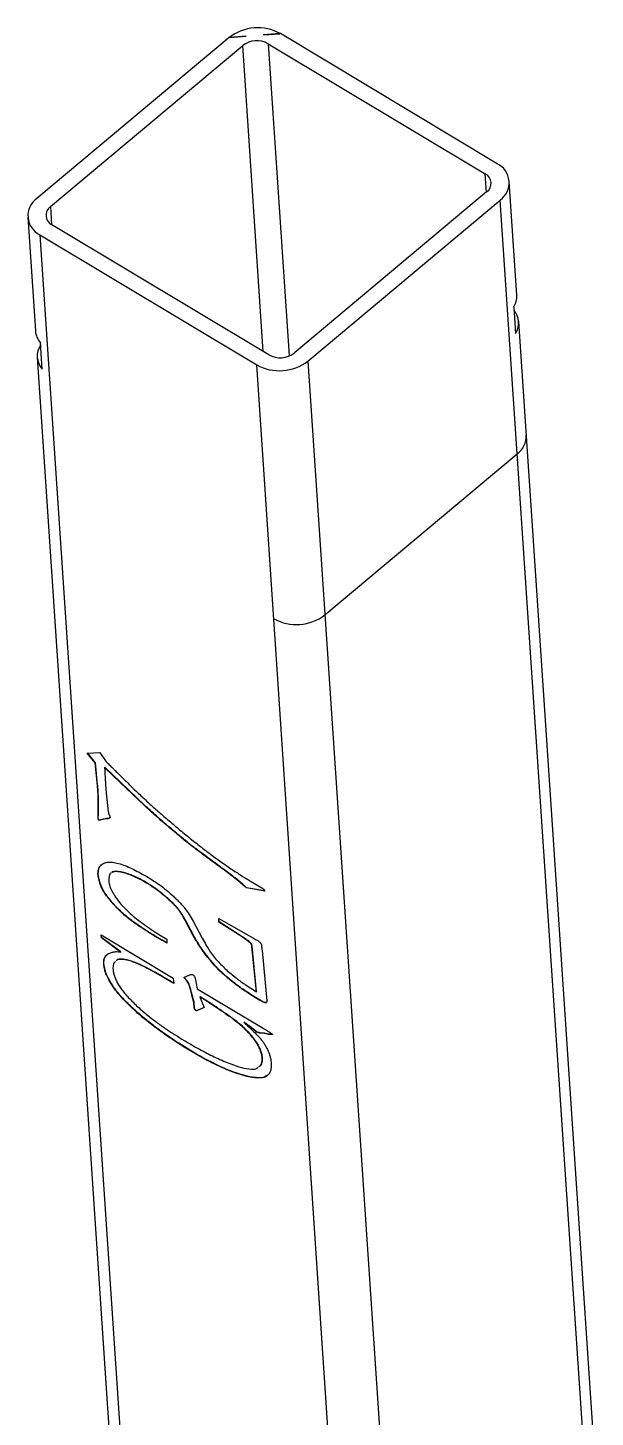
# Model space of a CAD drawing. Header units: millimetres. Extents: x -1590 to 1562, y -1082 to 1503.
# Drawn here: x -429.8 to -273.4, y 1119.4 to 1502.8 of the extents above; entities that cross this region are included whole.
import ezdxf

# ---------------------------------------------------------------- set-up
doc = ezdxf.new("R2010")
doc.units = ezdxf.units.MM

msp = doc.modelspace()

# ---------------------------------------------------------------- linework, layer by layer
at = {"color": 7, "linetype": 'Continuous', "lineweight": 25}
for p, q in [((-374.28, 1500.1), (-427.31, 1455.69)), ((-374.14, 1500.11), (-369.57, 1500.45)), ((-374.13, 1500.11), (-374.14, 1500.11)), ((-374.14, 1500.11), (-374.14, 1500.11)), ((-369.57, 1500.46), (-374.13, 1500.11)), ((-374.13, 1500.11), (-374.13, 1500.11)), ((-369.57, 1500.45), (-369.57, 1500.46)), ((-369.57, 1500.45), (-369.57, 1500.46)), ((-360.32, 1501.16), (-364.88, 1500.81)), ((-364.88, 1500.81), (-360.31, 1501.15)), ((-364.88, 1500.81), (-364.88, 1500.81)), ((-360.31, 1501.15), (-360.32, 1501.16)), ((-360.32, 1501.15), (-360.32, 1501.16)), ((-300.4, 1465.28), (-360.17, 1501.17)), ((-423.57, 1453.45), (-370.54, 1497.86)), ((-363.49, 1498.39), (-303.71, 1462.51)), ((-303.29, 1457.49), (-356.32, 1413.08)), ((-294.95, 1429.02), (-297.05, 1460.4)), ((-352.59, 1410.84), (-299.55, 1455.25)), ((-276.1, 1105.01), (-299.55, 1455.25)), ((-429.81, 1450.54), (-427.71, 1419.16)), ((-426.47, 1445.65), (-366.69, 1409.77)), ((-363.37, 1412.55), (-423.15, 1448.43)), ((-295.81, 1425.74), (-295.32, 1418.45)), ((-273.36, 1106.67), (-294.46, 1421.73)), ((-425.81, 1408.59), (-426.3, 1415.87)), ((-427.23, 1411.87), (-406.12, 1096.66)), ((-352.59, 1410.84), (-329.13, 1060.6)), ((-343.23, 1059.54), (-366.69, 1409.77)), ((-347.9, 1340.79), (-294.86, 1385.2)), ((-413.48, 1302.68), (-409.92, 1302.85)), ((-411.2, 1299.94), (-413.48, 1302.68)), ((-411.13, 1299.99), (-413.37, 1302.69)), ((-411.13, 1299.99), (-411.2, 1299.94)), ((-410.64, 1293.75), (-411.2, 1299.94)), ((-410.57, 1293.8), (-411.13, 1299.99)), ((-409.92, 1302.85), (-408.2, 1300.24)), ((-408.59, 1298.79), (-408.66, 1298.73)), ((-404.31, 1294.55), (-408.66, 1298.73)), ((-404.25, 1294.6), (-408.59, 1298.79)), ((-410.57, 1293.8), (-410.64, 1293.75)), ((-404.25, 1294.6), (-404.31, 1294.55)), ((-397.64, 1288.18), (-404.31, 1294.55)), ((-397.57, 1288.23), (-404.25, 1294.6)), ((-410.34, 1288.14), (-410.41, 1288.08)), ((-410.39, 1285.77), (-410.41, 1288.08)), ((-410.32, 1285.83), (-410.34, 1288.14)), ((-408.12, 1290.79), (-407.76, 1287.41)), ((-397.57, 1288.23), (-397.64, 1288.18)), ((-410.45, 1284.49), (-410.39, 1285.77)), ((-410.38, 1284.55), (-410.45, 1284.49)), ((-410.32, 1285.83), (-410.39, 1285.77)), ((-410.38, 1284.55), (-410.32, 1285.83)), ((-408.2, 1284.52), (-409.86, 1284.14)), ((-408.14, 1284.58), (-409.79, 1284.2)), ((-408.14, 1284.58), (-408.2, 1284.52)), ((-407.53, 1286.09), (-407.19, 1285.23)), ((-409.79, 1284.2), (-409.86, 1284.14)), ((-410.41, 1269.29), (-410.47, 1269.24)), ((-401.34, 1269.04), (-401.41, 1268.98)), ((-372.67, 1268.22), (-372.73, 1268.17)), ((-370.65, 1266.39), (-372.73, 1268.17)), ((-370.58, 1266.45), (-372.67, 1268.22)), ((-370.58, 1266.45), (-370.65, 1266.39)), ((-369.47, 1265.52), (-369.54, 1265.46)), ((-364.5, 1264.54), (-369.54, 1265.46)), ((-364.53, 1264.61), (-369.47, 1265.52)), ((-367.96, 1267.08), (-364.82, 1265.19)), ((-364.82, 1265.19), (-364.5, 1264.54)), ((-398.19, 1254.39), (-398.25, 1254.33)), ((-386.25, 1256.37), (-386.32, 1256.32)), ((-384.23, 1252.36), (-386.32, 1256.32)), ((-384.16, 1252.42), (-386.25, 1256.37)), ((-384.21, 1256.3), (-381.72, 1251.58)), ((-377.18, 1257), (-367.56, 1251.56)), ((-377.12, 1256.05), (-377.18, 1257)), ((-377.05, 1256.11), (-377.12, 1256.05)), ((-370.73, 1251.96), (-377.12, 1256.05)), ((-377.05, 1256.11), (-377.11, 1256.96)), ((-370.67, 1252.01), (-377.05, 1256.11)), ((-409.56, 1252.49), (-389.76, 1240.6)), ((-409.5, 1251.66), (-409.56, 1252.49)), ((-409.44, 1251.72), (-409.5, 1251.66)), ((-404.26, 1247.73), (-409.5, 1251.66)), ((-409.44, 1251.72), (-409.49, 1252.44)), ((-404.2, 1247.79), (-409.44, 1251.72)), ((-393.94, 1252.79), (-391.52, 1251.28)), ((-391.52, 1251.28), (-391.45, 1250.25)), ((-384.16, 1252.42), (-384.23, 1252.36)), ((-370.67, 1252.01), (-370.73, 1251.96)), ((-405.4, 1247.88), (-404.26, 1247.73)), ((-404.2, 1247.79), (-404.26, 1247.73)), ((-367.96, 1249.4), (-368.03, 1249.34)), ((-366.78, 1236.82), (-368.03, 1249.34)), ((-366.71, 1236.88), (-367.96, 1249.4)), ((-365.22, 1248.18), (-363.94, 1234.33)), ((-408.82, 1244.44), (-408.88, 1244.38)), ((-389.76, 1240.6), (-389.58, 1239.11)), ((-386.75, 1240.7), (-384.91, 1241.57)), ((-385.99, 1239.85), (-386.75, 1240.7)), ((-385.92, 1239.9), (-386.67, 1240.74)), ((-385.92, 1239.9), (-385.99, 1239.85)), ((-383.82, 1241.05), (-383.71, 1240.53)), ((-383.71, 1240.53), (-383.11, 1237.66)), ((-369.85, 1238.8), (-366.78, 1236.82)), ((-384.92, 1237.6), (-384.99, 1237.54)), ((-384.5, 1235.54), (-384.99, 1237.54)), ((-384.44, 1235.59), (-384.92, 1237.6)), ((-384.44, 1235.59), (-384.5, 1235.54)), ((-384.05, 1233.89), (-384.5, 1235.54)), ((-383.98, 1233.95), (-384.44, 1235.59)), ((-383.11, 1237.66), (-364.91, 1226.74)), ((-382.33, 1235.45), (-382.39, 1235.39)), ((-380.19, 1234), (-382.39, 1235.39)), ((-380.12, 1234.06), (-382.33, 1235.45)), ((-370.54, 1237.53), (-370.6, 1237.47)), ((-366.71, 1236.88), (-366.78, 1236.82)), ((-383.98, 1233.95), (-384.05, 1233.89)), ((-383.94, 1232.25), (-384.05, 1233.89)), ((-383.87, 1232.3), (-383.98, 1233.95)), ((-383.87, 1232.3), (-383.94, 1232.25)), ((-381.15, 1232.47), (-382.91, 1231.69)), ((-382.85, 1231.75), (-382.91, 1231.69)), ((-381.16, 1232.49), (-382.85, 1231.75)), ((-381.64, 1233.55), (-381.15, 1232.47)), ((-380.12, 1234.06), (-380.19, 1234)), ((-370.21, 1228.44), (-370.27, 1228.38)), ((-367.62, 1226.39), (-370.27, 1228.38)), ((-367.55, 1226.45), (-370.21, 1228.44)), ((-391.94, 1225.11), (-392.01, 1225.05)), ((-367.55, 1226.45), (-367.62, 1226.39)), ((-366.88, 1225.75), (-367.62, 1226.39)), ((-366.81, 1225.8), (-367.55, 1226.45)), ((-366.81, 1225.8), (-366.88, 1225.75)), ((-365.74, 1225.49), (-365.81, 1225.43)), ((-364.6, 1225.31), (-365.81, 1225.43)), ((-364.54, 1225.36), (-365.74, 1225.49)), ((-364.54, 1225.36), (-364.6, 1225.31)), ((-363.67, 1225.08), (-364.6, 1225.31)), ((-363.61, 1225.14), (-364.54, 1225.36)), ((-363.61, 1225.14), (-363.67, 1225.08)), ((-365.11, 1218.2), (-365.17, 1218.15))]:
    msp.add_line(p, q, dxfattribs=at)
at = {"color": 8, "linetype": 'Continuous', "lineweight": 25}
for p, q in [((-374.14, 1500.11), (-374.14, 1500.11)), ((-364.89, 1413.45), (-370.54, 1497.86)), ((-363.49, 1498.39), (-357.72, 1412.25)), ((-303.37, 1457.42), (-303.71, 1462.51)), ((-423.57, 1453.45), (-423.24, 1448.48)), ((-426.47, 1445.65), (-403.01, 1095.42))]:
    msp.add_line(p, q, dxfattribs=at)
at = {"color": 7, "linetype": 'Continuous', "lineweight": 25}
for centre, radius, start, end in [((-366.41, 1489.9), 12.88, 61.0269, 127.6194), ((-366.61, 1492.76), 6.44, 61.0269, 127.6194), ((-302.95, 1460.01), 5.86, 305.502, 64.0998), ((-304.99, 1459.87), 2.93, 305.502, 64.0998), ((-423.91, 1450.92), 5.86, 125.502, 244.0998), ((-421.87, 1451.06), 2.93, 125.502, 244.0998), ((-300.47, 1428.72), 5.53, 327.4502, 3.1501), ((-299.87, 1421.37), 5.4, 327.2908, 40.3721), ((-422.21, 1419.58), 5.52, 184.404, 222.1592), ((-421.79, 1412.23), 5.43, 145.4745, 222.1884), ((-360.45, 1421.04), 12.88, 241.0269, 307.6194), ((-360.25, 1418.18), 6.44, 241.0269, 307.6194), ((-355.76, 1350.99), 12.88, 241.0269, 307.6194)]:
    msp.add_arc(centre, radius, start, end, dxfattribs=at)
at = {"color": 8, "linetype": 'Continuous', "lineweight": 25}
msp.add_arc((-298.63, 1390.22), 6.27, 306.8851, 1.2598, dxfattribs=at)
at = {"color": 7, "linetype": 'Continuous', "lineweight": 25}
for points, knots in [([(-408.2, 1300.24), (-408, 1300.05), (-407.64, 1299.7), (-407.15, 1299.22), (-406.75, 1298.84), (-406.45, 1298.55), (-406.2, 1298.3), (-405.94, 1298.05), (-405.6, 1297.71), (-405.17, 1297.29), (-404.66, 1296.78), (-404.06, 1296.2), (-403.38, 1295.53), (-402.38, 1294.53), (-401.13, 1293.3), (-399.67, 1291.9), (-398.33, 1290.62), (-396.66, 1289.06), (-394.55, 1287.16), (-391.88, 1284.82), (-388.96, 1282.35), (-385.81, 1279.73), (-382.47, 1277.07), (-379.63, 1274.9), (-377.38, 1273.25), (-375.76, 1272.09), (-374.21, 1271.03), (-372.75, 1270.05), (-371.39, 1269.16), (-370.14, 1268.37), (-369.01, 1267.68), (-368.3, 1267.27), (-367.96, 1267.08)], [0, 0, 0, 0, 0.015083, 0.027681, 0.037932, 0.045939, 0.050529, 0.057121, 0.065957, 0.077139, 0.090431, 0.105617, 0.123151, 0.143033, 0.183173, 0.220416, 0.254729, 0.285924, 0.3476, 0.413692, 0.485757, 0.56449, 0.647139, 0.731022, 0.772209, 0.81169, 0.848933, 0.884535, 0.917704, 0.948213, 0.97555, 1, 1, 1, 1]), ([(-408.66, 1298.73), (-408.63, 1298.25), (-408.58, 1297.34), (-408.51, 1296.02), (-408.42, 1294.82), (-408.35, 1293.77), (-408.29, 1292.84), (-408.24, 1292.04), (-408.19, 1291.38), (-408.14, 1290.97), (-408.12, 1290.79)], [0, 0, 0, 0, 0.182634, 0.34993, 0.499343, 0.633432, 0.749642, 0.849251, 0.933545, 1, 1, 1, 1]), ([(-410.41, 1288.08), (-410.4, 1288.62), (-410.39, 1289.64), (-410.43, 1291.13), (-410.5, 1292.48), (-410.59, 1293.34), (-410.64, 1293.75)], [0, 0, 0, 0, 0.294882, 0.559386, 0.795493, 1, 1, 1, 1]), ([(-410.34, 1288.14), (-410.33, 1288.68), (-410.32, 1289.7), (-410.36, 1291.19), (-410.43, 1292.53), (-410.53, 1293.4), (-410.57, 1293.8)], [0, 0, 0, 0, 0.294882, 0.559386, 0.795493, 1, 1, 1, 1]), ([(-372.73, 1268.17), (-373.17, 1268.5), (-374.1, 1269.21), (-375.59, 1270.33), (-377.26, 1271.56), (-379.04, 1272.87), (-380.79, 1274.16), (-382.37, 1275.33), (-383.71, 1276.34), (-384.89, 1277.23), (-386.07, 1278.16), (-387.41, 1279.27), (-389, 1280.59), (-390.77, 1282.09), (-392.61, 1283.67), (-394.39, 1285.22), (-396.05, 1286.72), (-397.12, 1287.7), (-397.64, 1288.18)], [0, 0, 0, 0, 0.052243, 0.111395, 0.17781, 0.251138, 0.323194, 0.38573, 0.439241, 0.482815, 0.526635, 0.580513, 0.644795, 0.718666, 0.795601, 0.867898, 0.936248, 1, 1, 1, 1]), ([(-372.67, 1268.22), (-373.1, 1268.55), (-374.04, 1269.26), (-375.53, 1270.38), (-377.2, 1271.61), (-378.98, 1272.92), (-380.72, 1274.22), (-382.3, 1275.39), (-383.64, 1276.4), (-384.82, 1277.29), (-386, 1278.21), (-387.34, 1279.32), (-388.93, 1280.64), (-390.71, 1282.14), (-392.54, 1283.73), (-394.32, 1285.28), (-395.99, 1286.78), (-397.06, 1287.76), (-397.57, 1288.23)], [0, 0, 0, 0, 0.052243, 0.111395, 0.17781, 0.251138, 0.323194, 0.38573, 0.439241, 0.482815, 0.526635, 0.580513, 0.644795, 0.718666, 0.795601, 0.867898, 0.936248, 1, 1, 1, 1]), ([(-409.86, 1284.14), (-409.94, 1284.14), (-410.05, 1284.13), (-410.23, 1284.13), (-410.38, 1284.31), (-410.42, 1284.42), (-410.45, 1284.49)], [0, 0, 0, 0, 0.39424, 0.60342, 0.74829, 1, 1, 1, 1]), ([(-409.79, 1284.2), (-409.87, 1284.19), (-409.98, 1284.18), (-410.16, 1284.19), (-410.32, 1284.37), (-410.35, 1284.48), (-410.38, 1284.55)], [0, 0, 0, 0, 0.39424, 0.60342, 0.74829, 1, 1, 1, 1]), ([(-407.16, 1284.82), (-407.19, 1284.78), (-407.26, 1284.69), (-407.48, 1284.63), (-407.79, 1284.55), (-408.05, 1284.53), (-408.2, 1284.52)], [0, 0, 0, 0, 0.130502, 0.33666, 0.628904, 1, 1, 1, 1]), ([(-407.1, 1284.88), (-407.12, 1284.84), (-407.19, 1284.74), (-407.42, 1284.68), (-407.72, 1284.6), (-407.99, 1284.59), (-408.14, 1284.58)], [0, 0, 0, 0, 0.130502, 0.33666, 0.628904, 1, 1, 1, 1]), ([(-407.76, 1287.41), (-407.74, 1287.17), (-407.71, 1286.75), (-407.58, 1286.29), (-407.53, 1286.09)], [0, 0, 0, 0, 0.582399, 1, 1, 1, 1]), ([(-407.19, 1285.23), (-407.17, 1285.14), (-407.13, 1284.98), (-407.15, 1284.87), (-407.16, 1284.82)], [0, 0, 0, 0, 0.573313, 1, 1, 1, 1]), ([(-410.47, 1269.24), (-410.47, 1269.46), (-410.47, 1269.91), (-410.34, 1270.49), (-410.15, 1271.03), (-409.76, 1271.61), (-409.13, 1272.19), (-408.28, 1272.5), (-407.5, 1272.59), (-406.82, 1272.57), (-406.06, 1272.48), (-404.95, 1272.25), (-403.46, 1271.82), (-401.57, 1271.02), (-399.59, 1270.04), (-397.56, 1268.92), (-395.54, 1267.73), (-394.22, 1266.83), (-393.58, 1266.39)], [0, 0, 0, 0, 0.0356683, 0.0704794, 0.1057527, 0.1411315, 0.2124266, 0.2830551, 0.3199666, 0.3582322, 0.3992756, 0.4428821, 0.5331498, 0.6237359, 0.7171883, 0.8146953, 0.9105217, 1, 1, 1, 1]), ([(-398.25, 1254.33), (-398.67, 1254.6), (-399.47, 1255.13), (-400.62, 1255.96), (-401.7, 1256.75), (-402.71, 1257.56), (-403.71, 1258.42), (-404.72, 1259.41), (-405.78, 1260.52), (-406.85, 1261.72), (-407.86, 1262.94), (-408.69, 1264.12), (-409.34, 1265.23), (-409.77, 1266.25), (-410.04, 1267.15), (-410.25, 1267.94), (-410.42, 1268.64), (-410.45, 1269.05), (-410.47, 1269.24)], [0, 0, 0, 0, 0.077393, 0.14967, 0.216873, 0.279269, 0.341566, 0.408307, 0.480342, 0.557759, 0.633293, 0.701255, 0.762308, 0.819551, 0.873098, 0.920887, 0.962722, 1, 1, 1, 1]), ([(-410.41, 1269.29), (-410.37, 1269.79), (-410.28, 1270.8), (-409.85, 1271.61), (-409.46, 1271.84), (-409.42, 1271.86)], [0, 0, 0, 0, 0.471333, 0.942798, 1, 1, 1, 1]), ([(-398.19, 1254.39), (-398.6, 1254.66), (-399.4, 1255.19), (-400.56, 1256.01), (-401.63, 1256.81), (-402.64, 1257.62), (-403.64, 1258.48), (-404.66, 1259.47), (-405.72, 1260.57), (-406.79, 1261.77), (-407.79, 1262.99), (-408.63, 1264.18), (-409.28, 1265.29), (-409.7, 1266.3), (-409.98, 1267.2), (-410.18, 1268), (-410.35, 1268.7), (-410.39, 1269.1), (-410.41, 1269.29)], [0, 0, 0, 0, 0.077393, 0.14967, 0.216873, 0.279269, 0.341566, 0.408307, 0.480342, 0.557759, 0.633293, 0.701255, 0.762308, 0.819551, 0.873098, 0.920887, 0.962722, 1, 1, 1, 1]), ([(-406.88, 1269.54), (-406.88, 1269.54), (-407.17, 1269.41), (-407.41, 1268.73), (-407.46, 1267.96), (-407.48, 1267.57)], [0, 0, 0, 0, 0.003132, 0.501625, 1, 1, 1, 1]), ([(-401.41, 1268.98), (-401.96, 1269.19), (-403.06, 1269.59), (-404.6, 1269.89), (-405.95, 1270.07), (-406.5, 1269.74), (-406.72, 1269.62)], [0, 0, 0, 0, 0.27575, 0.551336, 0.826945, 1, 1, 1, 1]), ([(-401.34, 1269.04), (-401.89, 1269.24), (-403, 1269.65), (-404.54, 1269.95), (-405.88, 1270.13), (-406.44, 1269.8), (-406.65, 1269.67)], [0, 0, 0, 0, 0.27575, 0.551336, 0.826945, 1, 1, 1, 1]), ([(-386.32, 1256.32), (-386.49, 1256.64), (-386.83, 1257.25), (-387.36, 1258.14), (-387.91, 1258.96), (-388.48, 1259.73), (-389.14, 1260.5), (-389.94, 1261.3), (-390.89, 1262.2), (-392.36, 1263.46), (-394.3, 1265.02), (-396.66, 1266.59), (-399.04, 1267.94), (-400.6, 1268.63), (-401.41, 1268.98)], [0, 0, 0, 0, 0.052975, 0.101659, 0.147624, 0.189489, 0.234001, 0.286207, 0.346676, 0.416741, 0.562691, 0.705058, 0.849091, 1, 1, 1, 1]), ([(-386.25, 1256.37), (-386.43, 1256.69), (-386.76, 1257.31), (-387.29, 1258.2), (-387.84, 1259.01), (-388.42, 1259.78), (-389.07, 1260.55), (-389.88, 1261.35), (-390.83, 1262.25), (-392.3, 1263.52), (-394.23, 1265.08), (-396.59, 1266.65), (-398.97, 1268), (-400.54, 1268.69), (-401.34, 1269.04)], [0, 0, 0, 0, 0.052975, 0.101659, 0.147624, 0.189489, 0.234001, 0.286207, 0.346676, 0.416741, 0.562691, 0.705058, 0.849091, 1, 1, 1, 1]), ([(-407.48, 1267.57), (-407.47, 1267.37), (-407.45, 1266.96), (-407.31, 1266.3), (-407.07, 1265.59), (-406.64, 1264.6), (-405.89, 1263.29), (-404.79, 1261.73), (-403.46, 1260.19), (-401.95, 1258.7), (-400.24, 1257.26), (-398.33, 1255.75), (-396.2, 1254.25), (-394.72, 1253.29), (-393.94, 1252.79)], [0, 0, 0, 0, 0.03911, 0.078007, 0.116965, 0.157796, 0.240608, 0.327268, 0.41765, 0.512478, 0.616418, 0.732222, 0.860271, 1, 1, 1, 1]), ([(-393.58, 1266.39), (-392.92, 1265.89), (-391.6, 1264.89), (-389.98, 1263.46), (-388.75, 1262.3), (-387.91, 1261.45), (-387.17, 1260.63), (-386.3, 1259.55), (-385.27, 1258.11), (-384.57, 1256.92), (-384.21, 1256.3)], [0, 0, 0, 0, 0.1863851, 0.3745811, 0.4662174, 0.5497739, 0.6276134, 0.6980844, 0.8417432, 1, 1, 1, 1]), ([(-369.54, 1265.46), (-369.68, 1265.59), (-369.93, 1265.81), (-370.26, 1266.08), (-370.49, 1266.27), (-370.61, 1266.36), (-370.65, 1266.39)], [0, 0, 0, 0, 0.390024, 0.686797, 0.893134, 1, 1, 1, 1]), ([(-369.47, 1265.52), (-369.61, 1265.64), (-369.87, 1265.86), (-370.2, 1266.14), (-370.42, 1266.33), (-370.54, 1266.42), (-370.58, 1266.45)], [0, 0, 0, 0, 0.390024, 0.686797, 0.893134, 1, 1, 1, 1]), ([(-391.45, 1250.25), (-391.8, 1250.44), (-392.47, 1250.8), (-393.42, 1251.33), (-394.28, 1251.83), (-395.32, 1252.44), (-396.63, 1253.25), (-397.69, 1253.96), (-398.25, 1254.33)], [0, 0, 0, 0, 0.15459, 0.294714, 0.422007, 0.533366, 0.754521, 1, 1, 1, 1]), ([(-391.39, 1250.3), (-391.73, 1250.49), (-392.4, 1250.85), (-393.35, 1251.39), (-394.21, 1251.88), (-395.25, 1252.49), (-396.57, 1253.31), (-397.63, 1254.01), (-398.19, 1254.39)], [0, 0, 0, 0, 0.15459, 0.294714, 0.422007, 0.533366, 0.754521, 1, 1, 1, 1]), ([(-370.6, 1237.47), (-371.01, 1237.77), (-371.81, 1238.34), (-372.95, 1239.21), (-374.02, 1240.05), (-375, 1240.87), (-375.9, 1241.65), (-376.72, 1242.4), (-377.45, 1243.12), (-378.3, 1244.04), (-379.22, 1245.12), (-380.22, 1246.32), (-381.07, 1247.4), (-382.01, 1248.72), (-383.06, 1250.36), (-383.83, 1251.68), (-384.23, 1252.36)], [0, 0, 0, 0, 0.0788215, 0.1518375, 0.2203822, 0.2838691, 0.3430756, 0.3968308, 0.4466196, 0.4923694, 0.5753218, 0.6496681, 0.7150319, 0.7726915, 0.8832726, 1, 1, 1, 1]), ([(-370.54, 1237.53), (-370.95, 1237.82), (-371.74, 1238.39), (-372.89, 1239.27), (-373.95, 1240.11), (-374.93, 1240.92), (-375.83, 1241.7), (-376.65, 1242.46), (-377.39, 1243.18), (-378.23, 1244.1), (-379.15, 1245.18), (-380.15, 1246.37), (-381, 1247.46), (-381.95, 1248.78), (-382.99, 1250.42), (-383.76, 1251.74), (-384.16, 1252.42)], [0, 0, 0, 0, 0.0788215, 0.1518375, 0.2203822, 0.2838691, 0.3430756, 0.3968308, 0.4466196, 0.4923694, 0.5753218, 0.6496681, 0.7150319, 0.7726915, 0.8832726, 1, 1, 1, 1]), ([(-381.72, 1251.58), (-381.38, 1250.96), (-380.74, 1249.8), (-379.72, 1248.14), (-378.63, 1246.62), (-377.47, 1245.26), (-376.28, 1244.04), (-375.1, 1242.87), (-373.8, 1241.75), (-372.64, 1240.8), (-371.67, 1240.06), (-370.99, 1239.57), (-370.39, 1239.14), (-370.02, 1238.91), (-369.85, 1238.8)], [0, 0, 0, 0, 0.1211189, 0.2291572, 0.3295175, 0.4277439, 0.5219981, 0.6107397, 0.7044662, 0.8136203, 0.869251, 0.9188887, 0.9619364, 1, 1, 1, 1]), ([(-368.03, 1249.34), (-368.05, 1249.5), (-368.07, 1249.79), (-368.41, 1250.24), (-368.79, 1250.53), (-369.26, 1250.91), (-369.93, 1251.39), (-370.44, 1251.75), (-370.73, 1251.96)], [0, 0, 0, 0, 0.1533745, 0.2724251, 0.3647687, 0.5154352, 0.726903, 1, 1, 1, 1]), ([(-367.96, 1249.4), (-367.98, 1249.56), (-368.01, 1249.84), (-368.35, 1250.29), (-368.73, 1250.58), (-369.2, 1250.97), (-369.87, 1251.44), (-370.38, 1251.81), (-370.67, 1252.01)], [0, 0, 0, 0, 0.1533745, 0.2724251, 0.3647687, 0.5154352, 0.726903, 1, 1, 1, 1]), ([(-367.56, 1251.56), (-367.37, 1251.46), (-367.04, 1251.28), (-366.61, 1251.03), (-366.31, 1250.85), (-366.07, 1250.7), (-365.85, 1250.51), (-365.6, 1250.28), (-365.43, 1249.93), (-365.37, 1249.52), (-365.26, 1248.9), (-365.24, 1248.44), (-365.22, 1248.18)], [0, 0, 0, 0, 0.138653, 0.242504, 0.317039, 0.359714, 0.420416, 0.485892, 0.539793, 0.640034, 0.792349, 1, 1, 1, 1]), ([(-408.88, 1244.38), (-408.89, 1244.61), (-408.91, 1245.04), (-408.84, 1245.6), (-408.71, 1246.1), (-408.44, 1246.68), (-407.89, 1247.23), (-407.16, 1247.55), (-406.52, 1247.71), (-406.1, 1247.82), (-405.73, 1247.87), (-405.5, 1247.88), (-405.4, 1247.88)], [0, 0, 0, 0, 0.09358, 0.182533, 0.269119, 0.35434, 0.528513, 0.71402, 0.806251, 0.883533, 0.948131, 1, 1, 1, 1]), ([(-408.82, 1244.44), (-408.82, 1245.1), (-408.82, 1246.19), (-408.22, 1246.73), (-407.97, 1246.95)], [0, 0, 0, 0, 0.597253, 1, 1, 1, 1]), ([(-392.01, 1225.05), (-392.89, 1225.69), (-394.71, 1227.01), (-396.99, 1228.79), (-398.85, 1230.33), (-400.23, 1231.55), (-401.58, 1232.82), (-402.88, 1234.12), (-404.08, 1235.4), (-405.14, 1236.63), (-406.03, 1237.79), (-406.75, 1238.86), (-407.32, 1239.84), (-407.78, 1240.7), (-408.13, 1241.44), (-408.46, 1242.29), (-408.7, 1243.27), (-408.82, 1244.01), (-408.88, 1244.38)], [0, 0, 0, 0, 0.126942, 0.261461, 0.330176, 0.398271, 0.466105, 0.533434, 0.597742, 0.655448, 0.707397, 0.75438, 0.796614, 0.833743, 0.865303, 0.893055, 0.945167, 1, 1, 1, 1]), ([(-391.94, 1225.11), (-392.83, 1225.75), (-394.64, 1227.06), (-396.92, 1228.84), (-398.78, 1230.39), (-400.16, 1231.61), (-401.52, 1232.88), (-402.82, 1234.17), (-404.02, 1235.46), (-405.08, 1236.68), (-405.96, 1237.84), (-406.68, 1238.92), (-407.25, 1239.9), (-407.72, 1240.75), (-408.07, 1241.5), (-408.39, 1242.35), (-408.64, 1243.33), (-408.76, 1244.06), (-408.82, 1244.44)], [0, 0, 0, 0, 0.126942, 0.261461, 0.330176, 0.398271, 0.466105, 0.533434, 0.597742, 0.655448, 0.707397, 0.75438, 0.796614, 0.833743, 0.865303, 0.893055, 0.945167, 1, 1, 1, 1]), ([(-405.61, 1245.17), (-405.78, 1245.03), (-406.25, 1244.64), (-406.31, 1243.87), (-406.35, 1243.39)], [0, 0, 0, 0, 0.374467, 1, 1, 1, 1]), ([(-406.35, 1243.39), (-406.33, 1243.07), (-406.29, 1242.44), (-406.05, 1241.42), (-405.66, 1240.37), (-405.15, 1239.29), (-404.47, 1238.17), (-403.6, 1237), (-402.58, 1235.77), (-401.4, 1234.51), (-400.13, 1233.25), (-398.81, 1232.04), (-397.48, 1230.87), (-395.69, 1229.44), (-393.52, 1227.81), (-390.98, 1226.06), (-388.54, 1224.5), (-386.93, 1223.53), (-386.13, 1223.04)], [0, 0, 0, 0, 0.04294, 0.083349, 0.123646, 0.163272, 0.204759, 0.249858, 0.29949, 0.354079, 0.41151, 0.468829, 0.525993, 0.583086, 0.69442, 0.798848, 0.899696, 1, 1, 1, 1]), ([(-389.58, 1239.11), (-391.25, 1240.11), (-394.59, 1242.11), (-398.71, 1244.21), (-401.96, 1245.53), (-403.87, 1245.78), (-405.12, 1245.73), (-405.43, 1245.37), (-405.49, 1245.3)], [0, 0, 0, 0, 0.29303, 0.586027, 0.732525, 0.878852, 0.976284, 1, 1, 1, 1]), ([(-389.52, 1239.17), (-391.19, 1240.17), (-394.52, 1242.17), (-398.65, 1244.26), (-401.89, 1245.58), (-403.8, 1245.83), (-405.06, 1245.78), (-405.36, 1245.42), (-405.42, 1245.35)], [0, 0, 0, 0, 0.29303, 0.586027, 0.732525, 0.878852, 0.976284, 1, 1, 1, 1]), ([(-384.99, 1237.54), (-385.02, 1237.68), (-385.1, 1238.05), (-385.35, 1238.67), (-385.59, 1239.31), (-385.88, 1239.7), (-385.99, 1239.85)], [0, 0, 0, 0, 0.191517, 0.498743, 0.8058, 1, 1, 1, 1]), ([(-384.92, 1237.6), (-384.95, 1237.74), (-385.03, 1238.1), (-385.28, 1238.73), (-385.52, 1239.37), (-385.81, 1239.75), (-385.92, 1239.9)], [0, 0, 0, 0, 0.191517, 0.498743, 0.8058, 1, 1, 1, 1]), ([(-384.91, 1241.57), (-384.81, 1241.58), (-384.63, 1241.62), (-384.3, 1241.47), (-384, 1241.29), (-383.87, 1241.12), (-383.82, 1241.05)], [0, 0, 0, 0, 0.316288, 0.601624, 0.845531, 1, 1, 1, 1]), ([(-382.39, 1235.39), (-382.31, 1235.17), (-382.15, 1234.77), (-381.93, 1234.24), (-381.77, 1233.85), (-381.67, 1233.64), (-381.64, 1233.55)], [0, 0, 0, 0, 0.362799, 0.652475, 0.863991, 1, 1, 1, 1]), ([(-363.94, 1234.33), (-363.93, 1234.16), (-363.9, 1233.83), (-364.24, 1233.72), (-364.65, 1233.82), (-365.14, 1234.05), (-365.8, 1234.4), (-366.93, 1235.06), (-368.56, 1236.08), (-369.9, 1236.99), (-370.6, 1237.47)], [0, 0, 0, 0, 0.069572, 0.138129, 0.184213, 0.251324, 0.341193, 0.454293, 0.714292, 1, 1, 1, 1]), ([(-364.06, 1233.87), (-364.09, 1233.85), (-364.2, 1233.76), (-364.56, 1233.87), (-365.45, 1234.28), (-367.47, 1235.46), (-369.31, 1236.7), (-370.54, 1237.53)], [0, 0, 0, 0, 0.023658, 0.093506, 0.163276, 0.442143, 1, 1, 1, 1]), ([(-382.91, 1231.69), (-383, 1231.63), (-383.13, 1231.53), (-383.41, 1231.52), (-383.59, 1231.72), (-383.75, 1231.85), (-383.86, 1232.04), (-383.91, 1232.17), (-383.94, 1232.25)], [0, 0, 0, 0, 0.347684, 0.526033, 0.647272, 0.746954, 0.855934, 1, 1, 1, 1]), ([(-382.85, 1231.75), (-382.94, 1231.68), (-383.07, 1231.59), (-383.34, 1231.58), (-383.53, 1231.78), (-383.68, 1231.9), (-383.79, 1232.1), (-383.84, 1232.23), (-383.87, 1232.3)], [0, 0, 0, 0, 0.347684, 0.526033, 0.647272, 0.746954, 0.855934, 1, 1, 1, 1]), ([(-365.17, 1218.15), (-365.18, 1218.46), (-365.21, 1219.1), (-365.5, 1220.2), (-365.95, 1221.38), (-366.66, 1222.64), (-367.57, 1223.95), (-368.72, 1225.28), (-370.01, 1226.62), (-371.44, 1227.85), (-372.92, 1229.03), (-374.42, 1230.11), (-375.86, 1231.12), (-377.27, 1232.09), (-378.71, 1233.05), (-379.68, 1233.67), (-380.19, 1234)], [0, 0, 0, 0, 0.055928, 0.112384, 0.170759, 0.230851, 0.295374, 0.367051, 0.443667, 0.523351, 0.605337, 0.687424, 0.766801, 0.841311, 0.916893, 1, 1, 1, 1]), ([(-365.11, 1218.2), (-365.12, 1218.52), (-365.14, 1219.15), (-365.43, 1220.26), (-365.88, 1221.43), (-366.6, 1222.69), (-367.51, 1224.01), (-368.65, 1225.33), (-369.95, 1226.67), (-371.38, 1227.91), (-372.86, 1229.09), (-374.35, 1230.17), (-375.8, 1231.18), (-377.21, 1232.14), (-378.64, 1233.11), (-379.61, 1233.73), (-380.12, 1234.06)], [0, 0, 0, 0, 0.055928, 0.112384, 0.170759, 0.230851, 0.295374, 0.367051, 0.443667, 0.523351, 0.605337, 0.687424, 0.766801, 0.841311, 0.916893, 1, 1, 1, 1]), ([(-370.27, 1228.38), (-370.05, 1228.17), (-369.51, 1227.66), (-368.56, 1226.81), (-367.4, 1225.73), (-366.36, 1224.66), (-365.5, 1223.69), (-364.89, 1222.89), (-364.34, 1222.03), (-363.85, 1221.14), (-363.43, 1220.24), (-363.11, 1219.37), (-362.87, 1218.53), (-362.8, 1218.01), (-362.77, 1217.76)], [0, 0, 0, 0, 0.066569, 0.160877, 0.276929, 0.408906, 0.478612, 0.549607, 0.62194, 0.698408, 0.775595, 0.849575, 0.925117, 1, 1, 1, 1]), ([(-364.91, 1226.74), (-364.7, 1226.61), (-364.3, 1226.38), (-363.76, 1226.04), (-363.3, 1225.75), (-362.93, 1225.52), (-362.64, 1225.34), (-362.47, 1225.19), (-362.33, 1225.11), (-362.28, 1224.94), (-362.64, 1225.05), (-362.91, 1224.97), (-363.32, 1225), (-363.57, 1225.06), (-363.67, 1225.08)], [0, 0, 0, 0, 0.146407, 0.275169, 0.381218, 0.46708, 0.532905, 0.57648, 0.602834, 0.610817, 0.677075, 0.800996, 0.923103, 1, 1, 1, 1]), ([(-362.77, 1217.76), (-362.71, 1217.29), (-362.61, 1216.36), (-362.8, 1215.21), (-363.2, 1214.27), (-363.71, 1213.67), (-364.25, 1213.34), (-364.75, 1213.17), (-365.33, 1213.05), (-366.01, 1213.01), (-366.78, 1213.03), (-367.66, 1213.13), (-368.64, 1213.3), (-369.73, 1213.53), (-370.9, 1213.85), (-372.17, 1214.26), (-373.51, 1214.74), (-375.37, 1215.49), (-377.65, 1216.5), (-380.34, 1217.85), (-383.04, 1219.37), (-385.87, 1221.03), (-388.89, 1222.9), (-390.95, 1224.32), (-392.01, 1225.05)], [0, 0, 0, 0, 0.040297, 0.08035, 0.119463, 0.157607, 0.177007, 0.197574, 0.220151, 0.244278, 0.270518, 0.29898, 0.330426, 0.364243, 0.400275, 0.437654, 0.47741, 0.518652, 0.599493, 0.673537, 0.746948, 0.826943, 0.911509, 1, 1, 1, 1]), ([(-363.87, 1213.75), (-364.05, 1213.59), (-364.58, 1213.08), (-366.28, 1213.03), (-368.61, 1213.3), (-371.36, 1214.03), (-375.14, 1215.42), (-380.02, 1217.7), (-385.97, 1221.11), (-389.95, 1223.77), (-391.94, 1225.11)], [0, 0, 0, 0, 0.034693, 0.10886, 0.207836, 0.306844, 0.405876, 0.60388, 0.801958, 1, 1, 1, 1]), ([(-386.13, 1223.04), (-384.74, 1222.24), (-381.98, 1220.63), (-377.86, 1218.54), (-374.16, 1216.94), (-370.9, 1215.87), (-368.42, 1215.36), (-366.85, 1215.47), (-366.39, 1215.88), (-366.28, 1215.98)], [0, 0, 0, 0, 0.193797, 0.387598, 0.58132, 0.726644, 0.871744, 0.968395, 1, 1, 1, 1]), ([(-365.81, 1225.43), (-365.99, 1225.45), (-366.33, 1225.49), (-366.71, 1225.67), (-366.88, 1225.75)], [0, 0, 0, 0, 0.563116, 1, 1, 1, 1]), ([(-365.74, 1225.49), (-365.93, 1225.51), (-366.26, 1225.54), (-366.64, 1225.72), (-366.81, 1225.8)], [0, 0, 0, 0, 0.563116, 1, 1, 1, 1]), ([(-362.36, 1225.04), (-362.39, 1225.05), (-362.52, 1225.07), (-362.91, 1225.05), (-363.3, 1225.1), (-363.61, 1225.14)], [0, 0, 0, 0, 0.077906, 0.288823, 1, 1, 1, 1]), ([(-366.07, 1216.14), (-365.88, 1216.26), (-365.28, 1216.63), (-365.22, 1217.54), (-365.17, 1218.15)], [0, 0, 0, 0, 0.32657, 1, 1, 1, 1]), ([(-366.01, 1216.2), (-365.81, 1216.32), (-365.21, 1216.69), (-365.15, 1217.59), (-365.11, 1218.2)], [0, 0, 0, 0, 0.32657, 1, 1, 1, 1])]:
    msp.add_open_spline(points, degree=3, knots=knots, dxfattribs=at)

doc.saveas('drawing.dxf')
